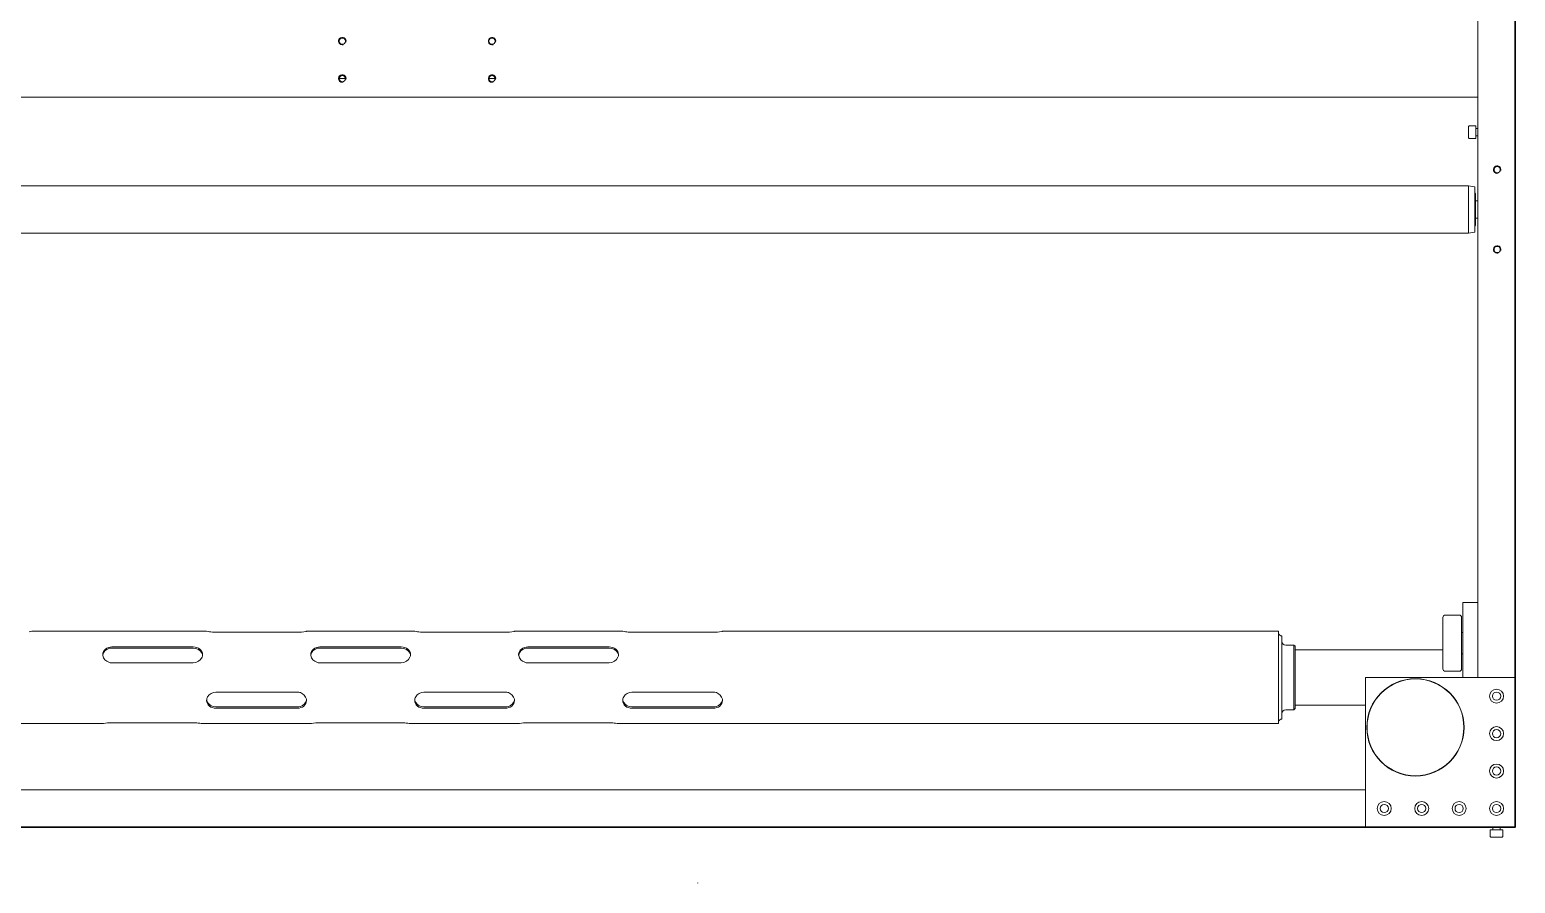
# Model space of a CAD drawing. Header units: millimetres. Extents: x -1052 to 3351, y 0 to 2015.
# Drawn here: x -219.33 to -201.72, y 1664.97 to 1675.09 of the extents above; entities that cross this region are included whole.
import ezdxf

# ---------------------------------------------------------------- set-up
doc = ezdxf.new("R2010")
doc.units = ezdxf.units.MM
for name, color, linetype, lineweight in [('3', 7, 'Continuous', 18), ('AJCR-D78-M20-L100SOLIDLINE！实线层', 7, 'Continuous', 18), ('AM_6', 2, 'Continuous', 35), ('AM_CL', 7, 'Continuous', 15), ('GTDS-D38-WSOLIDLINE！实线层', 7, 'Continuous', 18), ('ISO4762-M6X10-8_8SOLIDLINE！实线层', 7, 'Continuous', 18), ('QZDB-7-1-1SOLIDLINE！实线层', 7, 'Continuous', 18), ('QZDB-7-2SOLIDLINE！实线层', 7, 'Continuous', 18), ('QZDB-7-6SOLIDLINE！实线层', 7, 'Continuous', 18), ('QZDDBJ_RECTANGULARSOLIDLINE！实线层', 7, 'Continuous', 18), ('RPTCL-15-45-L-20SOLIDLINE！实线层', 7, 'Continuous', 18), ('气胀轴-3SOLIDLINE！实线层', 7, 'Continuous', 18)]:
    doc.layers.add(name, color=color, linetype=linetype, lineweight=lineweight)
doc.layers.add('@ New Renovation', color=7, linetype='Continuous')

# ---------------------------------------------------------------- blocks, each defined once
blk = doc.blocks.new('*X870')
at = {"layer": 'AJCR-D78-M20-L100SOLIDLINE！实线层', "color": 7, "linetype": 'Continuous'}
for radius in [39, 38.8]:
    blk.add_circle((43.9, -565.7), radius, dxfattribs=at)
at = {"layer": 'GTDS-D38-WSOLIDLINE！实线层', "color": 7, "linetype": 'Continuous'}
for p, q in [((-390.1, 1076.8), (-390.1, -608.2)), ((-352.1, 1076.8), (-352.1, -608.2)), ((-390.1, -608.2), (-389.2, -613.2)), ((-390.1, -608.2), (-352.1, -608.2)), ((-389.2, -613.2), (-353, -613.2)), ((-384.5, -613.2), (-383.7, -613.8)), ((-383.7, -613.8), (-358.5, -613.8)), ((-378.1, -613.8), (-378.1, -615.7)), ((-364.1, -613.8), (-364.1, -615.7)), ((-357.7, -613.2), (-358.5, -613.8)), ((-352.1, -608.2), (-353, -613.2))]:
    blk.add_line(p, q, dxfattribs=at)
at = {"layer": 'ISO4762-M6X10-8_8SOLIDLINE！实线层', "color": 7, "linetype": 'Continuous'}
for p, q in [((-438.1, -608.7), (-438.1, -614.2)), ((-438.1, -614.2), (-428.1, -614.2)), ((-437.6, -608.2), (-428.6, -608.2)), ((-436.1, -614.2), (-436.1, -615.7)), ((-430.1, -614.2), (-430.1, -615.7)), ((-428.1, -608.7), (-428.1, -614.2)), ((125.9, -627.7), (123.9, -627.7)), ((125.9, -635.7), (125.9, -625.7)), ((131.4, -625.7), (125.9, -625.7)), ((131.9, -626.2), (131.9, -635.2)), ((125.9, -633.7), (123.9, -633.7)), ((131.4, -635.7), (125.9, -635.7))]:
    blk.add_line(p, q, dxfattribs=at)
for centre, start, end in [((-437.6, -608.7), 90, 180), ((-428.6, -608.7), 0, 90), ((131.4, -626.2), 0, 90), ((131.4, -635.2), 270, 0)]:
    blk.add_arc(centre, 0.5, start, end, dxfattribs=at)
at = {"layer": 'QZDB-7-1-1SOLIDLINE！实线层', "color": 7, "linetype": 'Continuous'}
for q in [(-56.1, -615.7), (3.9, -603.7)]:
    blk.add_line((-56.1, -603.7), q, dxfattribs=at)
at = {"layer": 'QZDB-7-2SOLIDLINE！实线层', "color": 5, "linetype": 'Continuous'}
for p, q in [((-476.1, 296.8), (-476.1, 291.8)), ((-476.1, 176.8), (-476.1, 171.8))]:
    blk.add_line(p, q, dxfattribs=at)
at = {"layer": 'QZDB-7-6SOLIDLINE！实线层', "color": 7, "linetype": 'Continuous'}
for p, q in [((3.9, -645.7), (3.9, -525.7)), ((3.9, -525.7), (123.9, -525.7)), ((123.9, -525.7), (123.9, -645.7)), ((123.9, -645.7), (3.9, -645.7))]:
    blk.add_line(p, q, dxfattribs=at)
for centre, radius in [((108.9, -540.7), 5.6), ((108.9, -540.7), 3.3), ((108.9, -570.7), 5.6), ((108.9, -570.7), 3.3), ((108.9, -600.7), 5.6), ((108.9, -600.7), 3.3), ((18.9, -630.7), 5.6), ((18.9, -630.7), 3.3), ((48.9, -630.7), 5.6), ((48.9, -630.7), 3.3), ((78.9, -630.7), 5.6), ((78.9, -630.7), 3.3), ((108.9, -630.7), 5.6), ((108.9, -630.7), 3.3)]:
    blk.add_circle(centre, radius, dxfattribs=at)
at = {"layer": 'QZDDBJ_RECTANGULARSOLIDLINE！实线层', "color": 7, "linetype": 'Continuous'}
for p, q in [((-461.1, 1084.3), (-461.1, -615.7)), ((93.9, -525.7), (93.9, 994.3)), ((123.9, -525.7), (123.9, 994.3)), ((-671.1, -615.7), (3.9, -615.7)), ((-731.1, -645.7), (3.9, -645.7))]:
    blk.add_line(p, q, dxfattribs=at)
for centre in [(-506.1, 294.3), (-476.1, 294.3), (-506.1, 174.3), (-476.1, 174.3), (-403.1, -631.2), (-339.1, -631.2)]:
    blk.add_circle(centre, 2.5, dxfattribs=at)
at = {"layer": 'QZDDBJ_RECTANGULARSOLIDLINE！实线层', "color": 3, "linetype": 'Continuous'}
for centre in [(-506.1, 294.3), (-476.1, 294.3), (-506.1, 174.3), (-476.1, 174.3), (-403.1, -631.2), (-339.1, -631.2)]:
    blk.add_arc(centre, 3, 345, 285, dxfattribs=at)
at = {"layer": 'RPTCL-15-45-L-20SOLIDLINE！实线层', "color": 7, "linetype": 'Continuous'}
for p, q in [((-46.1, -600.7), (-46.1, -589.7)), ((-3.1, -587.7), (-44.1, -587.7)), ((-1.1, -600.7), (-1.1, -589.7)), ((-44.1, -602.7), (-3.1, -602.7)), ((-32.1, -603.7), (-32.1, -602.7)), ((-15.1, -603.7), (-15.1, -602.7))]:
    blk.add_line(p, q, dxfattribs=at)
for centre, start, end in [((-44.1, -589.7), 90, 180), ((-3.1, -589.7), 0, 90), ((-44.1, -600.7), 180, 270), ((-3.1, -600.7), 270, 0)]:
    blk.add_arc(centre, 2, start, end, dxfattribs=at)
at = {"layer": '气胀轴-3SOLIDLINE！实线层', "color": 7, "linetype": 'Continuous'}
for p, q in [((40.9, 486.3), (40.9, 851.3)), ((-33.1, 542.9), (-33.1, 403)), ((-20.6, 478.9), (-20.6, 413.7)), ((-19.7, 478.9), (-19.7, 413.7)), ((-7.8, 413.7), (-7.8, 478.9)), ((40.2, 478.9), (40.2, 413.7)), ((40.9, 406.3), (40.9, 319.6)), ((-32.3, 330.4), (-32.3, 395.6)), ((15.6, 395.6), (15.6, 330.4)), ((27.5, 330.4), (27.5, 395.6)), ((28.5, 330.4), (28.5, 395.6)), ((-33.1, 323), (-33.1, 236.3)), ((-20.6, 312.2), (-20.6, 247)), ((-19.7, 312.2), (-19.7, 247)), ((-7.8, 247), (-7.8, 312.2)), ((40.2, 312.2), (40.2, 247)), ((40.9, 239.6), (40.9, 153)), ((-32.3, 163.7), (-32.3, 228.9)), ((15.6, 228.9), (15.6, 163.7)), ((27.5, 163.7), (27.5, 228.9)), ((28.5, 163.7), (28.5, 228.9)), ((-33.1, 156.3), (-33.1, 69.6)), ((-20.6, 145.6), (-20.6, 80.4)), ((-19.7, 145.6), (-19.7, 80.4)), ((-7.8, 80.4), (-7.8, 145.6)), ((40.2, 145.6), (40.2, 80.4)), ((40.9, -455.9), (40.9, 73)), ((-32.3, -3), (-32.3, 62.2)), ((15.6, 62.2), (15.6, -3)), ((27.5, -3), (27.5, 62.2)), ((28.5, -3), (28.5, 62.2)), ((-33.1, -10.4), (-33.1, -455.9)), ((-33.1, -455.9), (40.9, -455.9)), ((-29.4, -458.7), (37.2, -458.7)), ((-22, -461.7), (-22, -468.3)), ((29.8, -461.7), (29.8, -468.3)), ((-22, -468.3), (-21.1, -469.2)), ((-22, -468.3), (29.8, -468.3)), ((-21.1, -469.2), (28.9, -469.2)), ((-18.3, -469.2), (-18.3, -587.7)), ((26.1, -469.2), (26.1, -525.7)), ((29.8, -468.3), (28.9, -469.2))]:
    blk.add_line(p, q, dxfattribs=at)
for centre, radius, start, end in [((-32.2, -458.7), 2.8, 0, 78.75), ((-24.9, -461.7), 2.96, 0, 90), ((32.8, -461.7), 2.96, 90, 180), ((40, -458.7), 2.8, 101.25, 180)]:
    blk.add_arc(centre, radius, start, end, dxfattribs=at)
for points, knots in [([(-33.1, 542.9), (-33.1, 543), (-32.9, 543.8), (-32.9, 544.6), (-32.8, 545.3)], [0, 0, 0, 0, 0.162358, 2.394867, 2.394867, 2.394867, 2.394867]), ([(-14.6, 486.3), (-16.2, 486.3), (-19.7, 484.4), (-20.6, 480.7), (-20.6, 478.9)], [0, 0, 0, 0, 4.946233, 10.546688, 10.546688, 10.546688, 10.546688]), ([(-19.7, 478.9), (-19.7, 479.8), (-19.3, 482.9), (-16.5, 485.8), (-14.3, 486.2)], [0, 0, 0, 0, 2.649803, 9.709356, 9.709356, 9.709356, 9.709356]), ([(-13.6, 486.2), (-13.7, 486.2), (-14.1, 486.3), (-14.4, 486.3), (-14.6, 486.3)], [0, 0, 0, 0, 0.516491, 1.026224, 1.026224, 1.026224, 1.026224]), ([(-7.8, 478.9), (-7.8, 479.8), (-8.3, 483), (-11.2, 485.8), (-13.6, 486.2)], [0, 0, 0, 0, 2.663186, 9.958452, 9.958452, 9.958452, 9.958452]), ([(40.9, 486.3), (40.9, 486.1), (40.4, 483.7), (40.2, 481.2), (40.2, 478.9)], [0, 0, 0, 0, 0.576186, 7.44733, 7.44733, 7.44733, 7.44733]), ([(-20.6, 413.7), (-20.6, 411.9), (-19.7, 408.2), (-16.2, 406.3), (-14.6, 406.3)], [0, 0, 0, 0, 5.600231, 10.546343, 10.546343, 10.546343, 10.546343]), ([(40.2, 413.7), (40.2, 412.7), (40.3, 410.3), (40.6, 407.8), (40.9, 406.3)], [0, 0, 0, 0, 2.839457, 7.448999, 7.448999, 7.448999, 7.448999]), ([(-32.3, 395.6), (-32.3, 396.5), (-32.4, 399), (-32.8, 401.5), (-33.1, 403)], [0, 0, 0, 0, 2.839457, 7.448999, 7.448999, 7.448999, 7.448999]), ([(28.5, 395.6), (28.5, 397.4), (27.6, 401.1), (24, 403), (22.4, 403)], [0, 0, 0, 0, 5.600387, 10.546726, 10.546726, 10.546726, 10.546726]), ([(-33.1, 323), (-33, 323.2), (-32.6, 325.6), (-32.3, 328.1), (-32.3, 330.4)], [0, 0, 0, 0, 0.576186, 7.44733, 7.44733, 7.44733, 7.44733]), ([(15.6, 330.4), (15.6, 329.5), (16.1, 326.3), (19, 323.5), (21.3, 323.1)], [0, 0, 0, 0, 2.644787, 9.899358, 9.899358, 9.899358, 9.899358]), ([(21.3, 323.1), (21.5, 323), (21.9, 323), (22.2, 323), (22.4, 323)], [0, 0, 0, 0, 0.5471, 1.088131, 1.088131, 1.088131, 1.088131]), ([(27.5, 330.4), (27.5, 329.5), (27.1, 326.4), (24.5, 323.5), (22.2, 323.1)], [0, 0, 0, 0, 2.613843, 9.59577, 9.59577, 9.59577, 9.59577]), ([(22.4, 323), (24, 323), (27.6, 324.9), (28.5, 328.5), (28.5, 330.4)], [0, 0, 0, 0, 4.946085, 10.546506, 10.546506, 10.546506, 10.546506]), ([(-14.6, 319.6), (-16.2, 319.6), (-19.7, 317.7), (-20.6, 314.1), (-20.6, 312.2)], [0, 0, 0, 0, 4.946233, 10.546688, 10.546688, 10.546688, 10.546688]), ([(-19.7, 312.2), (-19.7, 313.1), (-19.3, 316.2), (-16.5, 319.1), (-14.3, 319.5)], [0, 0, 0, 0, 2.649803, 9.709356, 9.709356, 9.709356, 9.709356]), ([(-13.6, 319.5), (-13.7, 319.6), (-14.1, 319.6), (-14.4, 319.6), (-14.6, 319.6)], [0, 0, 0, 0, 0.516491, 1.026224, 1.026224, 1.026224, 1.026224]), ([(-7.8, 312.2), (-7.8, 313.1), (-8.3, 316.3), (-11.2, 319.1), (-13.6, 319.5)], [0, 0, 0, 0, 2.663186, 9.958452, 9.958452, 9.958452, 9.958452]), ([(40.9, 319.6), (40.9, 319.4), (40.4, 317), (40.2, 314.5), (40.2, 312.2)], [0, 0, 0, 0, 0.576186, 7.44733, 7.44733, 7.44733, 7.44733]), ([(-20.6, 247), (-20.6, 245.2), (-19.7, 241.5), (-16.2, 239.6), (-14.6, 239.6)], [0, 0, 0, 0, 5.600231, 10.546343, 10.546343, 10.546343, 10.546343]), ([(40.2, 247), (40.2, 246.1), (40.3, 243.6), (40.6, 241.1), (40.9, 239.6)], [0, 0, 0, 0, 2.839457, 7.448999, 7.448999, 7.448999, 7.448999]), ([(-32.3, 228.9), (-32.3, 229.8), (-32.4, 232.3), (-32.8, 234.8), (-33.1, 236.3)], [0, 0, 0, 0, 2.839457, 7.448999, 7.448999, 7.448999, 7.448999]), ([(28.5, 228.9), (28.5, 230.7), (27.6, 234.4), (24, 236.3), (22.4, 236.3)], [0, 0, 0, 0, 5.600387, 10.546726, 10.546726, 10.546726, 10.546726]), ([(-33.1, 156.3), (-33, 156.5), (-32.6, 158.9), (-32.3, 161.4), (-32.3, 163.7)], [0, 0, 0, 0, 0.576186, 7.44733, 7.44733, 7.44733, 7.44733]), ([(15.6, 163.7), (15.6, 162.8), (16.1, 159.6), (19, 156.8), (21.3, 156.4)], [0, 0, 0, 0, 2.644787, 9.899357, 9.899357, 9.899357, 9.899357]), ([(21.3, 156.4), (21.5, 156.4), (21.9, 156.3), (22.2, 156.3), (22.4, 156.3)], [0, 0, 0, 0, 0.5471, 1.088132, 1.088132, 1.088132, 1.088132]), ([(27.5, 163.7), (27.5, 162.8), (27.1, 159.7), (24.5, 156.9), (22.2, 156.4)], [0, 0, 0, 0, 2.613843, 9.59577, 9.59577, 9.59577, 9.59577]), ([(22.4, 156.3), (24, 156.3), (27.6, 158.2), (28.5, 161.9), (28.5, 163.7)], [0, 0, 0, 0, 4.946085, 10.546506, 10.546506, 10.546506, 10.546506]), ([(-14.6, 153), (-16.2, 153), (-19.7, 151.1), (-20.6, 147.4), (-20.6, 145.6)], [0, 0, 0, 0, 4.946233, 10.546688, 10.546688, 10.546688, 10.546688]), ([(-19.7, 145.6), (-19.7, 146.4), (-19.3, 149.6), (-16.5, 152.4), (-14.3, 152.9)], [0, 0, 0, 0, 2.649803, 9.709356, 9.709356, 9.709356, 9.709356]), ([(-13.6, 152.9), (-13.7, 152.9), (-14.1, 152.9), (-14.4, 153), (-14.6, 153)], [0, 0, 0, 0, 0.516491, 1.026224, 1.026224, 1.026224, 1.026224]), ([(-7.8, 145.6), (-7.8, 146.4), (-8.3, 149.7), (-11.2, 152.4), (-13.6, 152.9)], [0, 0, 0, 0, 2.663186, 9.958452, 9.958452, 9.958452, 9.958452]), ([(40.9, 153), (40.9, 152.8), (40.4, 150.3), (40.2, 147.9), (40.2, 145.6)], [0, 0, 0, 0, 0.576186, 7.44733, 7.44733, 7.44733, 7.44733]), ([(-20.6, 80.4), (-20.6, 78.5), (-19.7, 74.9), (-16.2, 73), (-14.6, 73)], [0, 0, 0, 0, 5.600231, 10.546343, 10.546343, 10.546343, 10.546343]), ([(40.2, 80.4), (40.2, 79.4), (40.3, 76.9), (40.6, 74.5), (40.9, 73)], [0, 0, 0, 0, 2.839457, 7.448999, 7.448999, 7.448999, 7.448999]), ([(-32.3, 62.2), (-32.3, 63.2), (-32.4, 65.7), (-32.8, 68.1), (-33.1, 69.6)], [0, 0, 0, 0, 2.839457, 7.448999, 7.448999, 7.448999, 7.448999]), ([(28.5, 62.2), (28.5, 64.1), (27.6, 67.7), (24, 69.6), (22.4, 69.6)], [0, 0, 0, 0, 5.600387, 10.546726, 10.546726, 10.546726, 10.546726]), ([(-33.1, -10.4), (-33, -10.2), (-32.6, -7.7), (-32.3, -5.3), (-32.3, -3)], [0, 0, 0, 0, 0.576186, 7.44733, 7.44733, 7.44733, 7.44733]), ([(15.6, -3), (15.6, -3.8), (16.1, -7), (19, -9.8), (21.3, -10.3)], [0, 0, 0, 0, 2.644787, 9.899358, 9.899358, 9.899358, 9.899358]), ([(21.3, -10.3), (21.5, -10.3), (21.9, -10.4), (22.2, -10.4), (22.4, -10.4)], [0, 0, 0, 0, 0.5471, 1.088131, 1.088131, 1.088131, 1.088131]), ([(27.5, -3), (27.5, -3.8), (27.1, -6.9), (24.5, -9.8), (22.2, -10.3)], [0, 0, 0, 0, 2.613843, 9.59577, 9.59577, 9.59577, 9.59577]), ([(22.4, -10.4), (24, -10.4), (27.6, -8.5), (28.5, -4.8), (28.5, -3)], [0, 0, 0, 0, 4.946085, 10.546506, 10.546506, 10.546506, 10.546506])]:
    blk.add_open_spline(points, degree=3, knots=knots, dxfattribs=at)
for points in [[(-15.4, 406.7), (-17.9, 407.8), (-19.7, 411), (-19.7, 413.7)], [(-14.6, 406.3), (-13.8, 406.3), (-13, 406.5), (-12.3, 406.7)], [(-12.3, 406.7), (-9.8, 407.8), (-7.8, 410.9), (-7.8, 413.7)], [(19.4, 402.2), (17.2, 400.9), (15.6, 398.1), (15.6, 395.6)], [(22.4, 403), (21.4, 403), (20.3, 402.7), (19.4, 402.2)], [(21.7, 402.9), (22.5, 402.8), (23.3, 402.6), (24, 402.2)], [(24, 402.2), (26.1, 400.9), (27.5, 398), (27.5, 395.6)], [(-15.4, 240.1), (-17.9, 241.1), (-19.7, 244.3), (-19.7, 247)], [(-14.6, 239.6), (-13.8, 239.6), (-13, 239.8), (-12.3, 240.1)], [(-12.3, 240.1), (-9.8, 241.1), (-7.8, 244.3), (-7.8, 247)], [(19.4, 235.5), (17.2, 234.3), (15.6, 231.4), (15.6, 228.9)], [(22.4, 236.3), (21.4, 236.3), (20.3, 236), (19.4, 235.5)], [(21.7, 236.3), (22.5, 236.2), (23.3, 235.9), (24, 235.5)], [(24, 235.5), (26.1, 234.2), (27.5, 231.4), (27.5, 228.9)], [(-15.4, 73.4), (-17.9, 74.4), (-19.7, 77.6), (-19.7, 80.4)], [(-14.6, 73), (-13.8, 73), (-13, 73.1), (-12.3, 73.4)], [(-12.3, 73.4), (-9.8, 74.5), (-7.8, 77.6), (-7.8, 80.4)], [(19.4, 68.8), (17.2, 67.6), (15.6, 64.8), (15.6, 62.2)], [(22.4, 69.6), (21.4, 69.6), (20.3, 69.3), (19.4, 68.8)], [(21.7, 69.6), (22.5, 69.5), (23.3, 69.2), (24, 68.8)], [(24, 68.8), (26.1, 67.6), (27.5, 64.7), (27.5, 62.2)]]:
    blk.add_open_spline(points, degree=3, dxfattribs=at)
blk = doc.blocks.new('1111')
at = {"layer": '@ New Renovation', "color": 0, "xscale": -1.000000000000001, "rotation": 90}
blk.add_blockref('*X870', (742235.8, 28062.8), dxfattribs=at)

msp = doc.modelspace()

# ---------------------------------------------------------------- linework, layer by layer
at = {"layer": '3', "color": 242, "linetype": 'ByBlock', "lineweight": -2, "true_color": 0xcd2027}
msp.add_line((-211.4101, 1664.9762), (-211.4101, 1664.9709), dxfattribs=at)
at = {"layer": 'AM_6'}
msp.add_lwpolyline([(-231.3015, 1743.7372), (-201.7178, 1743.7372), (-201.7178, 1665.6364), (-231.3015, 1665.6364)], close=True, dxfattribs=at)

# ---------------------------------------------------------------- block references
at = {"layer": 'AM_CL', "xscale": 0.01479181789831161, "yscale": 0.01479181789831161, "zscale": 0.01479181789831161}
msp.add_blockref('1111', (-11190.2858, 1252.3689), dxfattribs=at)

doc.saveas('drawing.dxf')
